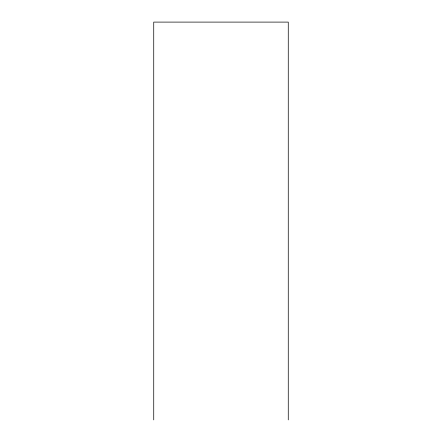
<?xml version="1.0" encoding="UTF-8"?>
<svg xmlns="http://www.w3.org/2000/svg" width="442" height="442" viewBox="0 0 442 442"><rect width="100%" height="100%" fill="white"/><g stroke="black" fill="none" stroke-linecap="round" stroke-linejoin="round"><path stroke-width="0.66" d="M288.267 419.9L288.267 22.1L153.733 22.1L153.733 419.9"/></g></svg>
